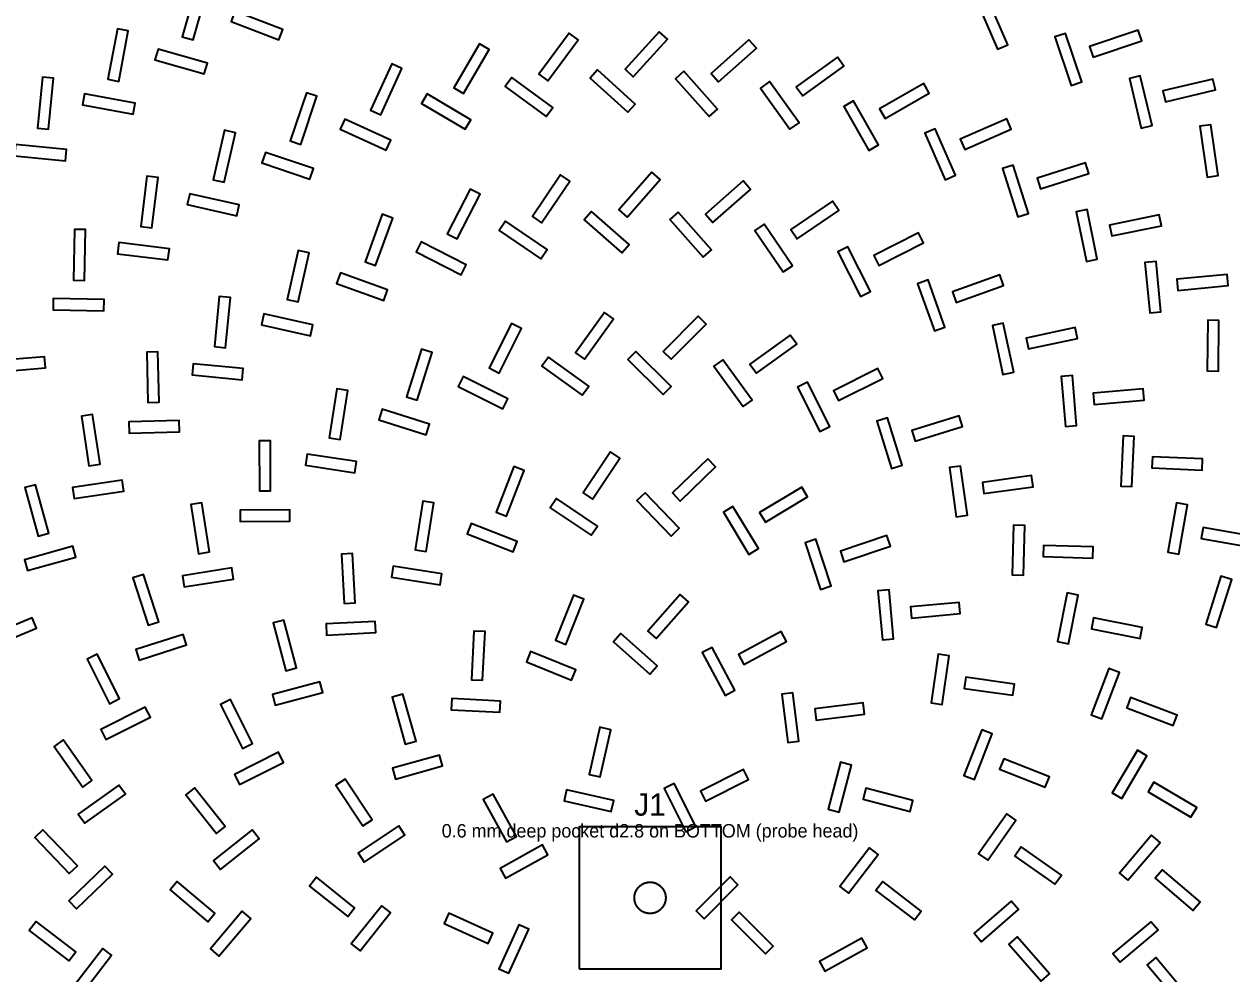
# Model space of a CAD drawing. Header units: millimetres. Extents: x -195 to 195, y -219 to 195.
# Drawn here: x -56 to 52.1, y -6.8 to 78.2 of the extents above; entities that cross this region are included whole.
import ezdxf
from ezdxf.enums import TextEntityAlignment as Align

# ---------------------------------------------------------------- set-up
doc = ezdxf.new("R2010")
doc.units = ezdxf.units.MM
for name, color, linetype in [('ASSY', 4, 'Continuous'), ('BOT_POCKET', 6, 'Continuous'), ('FAB', 8, 'Continuous'), ('TOP_CU', 1, 'Continuous'), ('TOP_SLOT', 3, 'Continuous')]:
    doc.layers.add(name, color=color, linetype=linetype)

msp = doc.modelspace()

# ---------------------------------------------------------------- linework, layer by layer
at = {"layer": 'ASSY'}
msp.add_lwpolyline([(-6.35, -6.35), (6.35, -6.35), (6.35, 6.35), (-6.35, 6.35)], close=True, dxfattribs=at)
at = {"layer": 'BOT_POCKET'}
msp.add_lwpolyline([(1.4, 0), (1.4, -0.01), (1.4, -0.02), (1.4, -0.03), (1.4, -0.03), (1.4, -0.04), (1.4, -0.05), (1.4, -0.06), (1.4, -0.07), (1.4, -0.08), (1.4, -0.09), (1.4, -0.09), (1.4, -0.1), (1.4, -0.11), (1.39, -0.12), (1.39, -0.13), (1.39, -0.14), (1.39, -0.15), (1.39, -0.15), (1.39, -0.16), (1.39, -0.17), (1.39, -0.18), (1.39, -0.19), (1.39, -0.2), (1.38, -0.21), (1.38, -0.21), (1.38, -0.22), (1.38, -0.23), (1.38, -0.24), (1.38, -0.25), (1.38, -0.26), (1.37, -0.26), (1.37, -0.27), (1.37, -0.28), (1.37, -0.29), (1.37, -0.3), (1.37, -0.31), (1.36, -0.32), (1.36, -0.32), (1.36, -0.33), (1.36, -0.34), (1.36, -0.35), (1.35, -0.36), (1.35, -0.37), (1.35, -0.37), (1.35, -0.38), (1.34, -0.39), (1.34, -0.4), (1.34, -0.41), (1.34, -0.41), (1.33, -0.42), (1.33, -0.43), (1.33, -0.44), (1.33, -0.45), (1.32, -0.46), (1.32, -0.46), (1.32, -0.47), (1.32, -0.48), (1.31, -0.49), (1.31, -0.5), (1.31, -0.5), (1.3, -0.51), (1.3, -0.52), (1.3, -0.53), (1.29, -0.54), (1.29, -0.54), (1.29, -0.55), (1.28, -0.56), (1.28, -0.57), (1.28, -0.58), (1.27, -0.58), (1.27, -0.59), (1.27, -0.6), (1.26, -0.61), (1.26, -0.61), (1.25, -0.62), (1.25, -0.63), (1.25, -0.64), (1.24, -0.64), (1.24, -0.65), (1.23, -0.66), (1.23, -0.67), (1.23, -0.68), (1.22, -0.68), (1.22, -0.69), (1.21, -0.7), (1.21, -0.7), (1.21, -0.71), (1.2, -0.72), (1.2, -0.73), (1.19, -0.73), (1.19, -0.74), (1.18, -0.75), (1.18, -0.76), (1.17, -0.76), (1.17, -0.77), (1.16, -0.78), (1.16, -0.78), (1.15, -0.79), (1.15, -0.8), (1.14, -0.81), (1.14, -0.81), (1.13, -0.82), (1.13, -0.83), (1.12, -0.83), (1.12, -0.84), (1.11, -0.85), (1.11, -0.85), (1.1, -0.86), (1.1, -0.87), (1.09, -0.87), (1.09, -0.88), (1.08, -0.89), (1.08, -0.89), (1.07, -0.9), (1.07, -0.91), (1.06, -0.91), (1.05, -0.92), (1.05, -0.93), (1.04, -0.93), (1.04, -0.94), (1.03, -0.95), (1.03, -0.95), (1.02, -0.96), (1.01, -0.97), (1.01, -0.97), (1, -0.98), (1, -0.98), (0.99, -0.99), (0.98, -1), (0.98, -1), (0.97, -1.01), (0.97, -1.01), (0.96, -1.02), (0.95, -1.03), (0.95, -1.03), (0.94, -1.04), (0.93, -1.04), (0.93, -1.05), (0.92, -1.05), (0.91, -1.06), (0.91, -1.07), (0.9, -1.07), (0.89, -1.08), (0.89, -1.08), (0.88, -1.09), (0.87, -1.09), (0.87, -1.1), (0.86, -1.1), (0.85, -1.11), (0.85, -1.11), (0.84, -1.12), (0.83, -1.12), (0.83, -1.13), (0.82, -1.13), (0.81, -1.14), (0.81, -1.14), (0.8, -1.15), (0.79, -1.15), (0.78, -1.16), (0.78, -1.16), (0.77, -1.17), (0.76, -1.17), (0.76, -1.18), (0.75, -1.18), (0.74, -1.19), (0.73, -1.19), (0.73, -1.2), (0.72, -1.2), (0.71, -1.21), (0.7, -1.21), (0.7, -1.21), (0.69, -1.22), (0.68, -1.22), (0.68, -1.23), (0.67, -1.23), (0.66, -1.23), (0.65, -1.24), (0.64, -1.24), (0.64, -1.25), (0.63, -1.25), (0.62, -1.25), (0.61, -1.26), (0.61, -1.26), (0.6, -1.27), (0.59, -1.27), (0.58, -1.27), (0.58, -1.28), (0.57, -1.28), (0.56, -1.28), (0.55, -1.29), (0.54, -1.29), (0.54, -1.29), (0.53, -1.3), (0.52, -1.3), (0.51, -1.3), (0.5, -1.31), (0.5, -1.31), (0.49, -1.31), (0.48, -1.32), (0.47, -1.32), (0.46, -1.32), (0.46, -1.32), (0.45, -1.33), (0.44, -1.33), (0.43, -1.33), (0.42, -1.33), (0.41, -1.34), (0.41, -1.34), (0.4, -1.34), (0.39, -1.34), (0.38, -1.35), (0.37, -1.35), (0.37, -1.35), (0.36, -1.35), (0.35, -1.36), (0.34, -1.36), (0.33, -1.36), (0.32, -1.36), (0.32, -1.36), (0.31, -1.37), (0.3, -1.37), (0.29, -1.37), (0.28, -1.37), (0.27, -1.37), (0.26, -1.37), (0.26, -1.38), (0.25, -1.38), (0.24, -1.38), (0.23, -1.38), (0.22, -1.38), (0.21, -1.38), (0.21, -1.38), (0.2, -1.39), (0.19, -1.39), (0.18, -1.39), (0.17, -1.39), (0.16, -1.39), (0.15, -1.39), (0.15, -1.39), (0.14, -1.39), (0.13, -1.39), (0.12, -1.39), (0.11, -1.4), (0.1, -1.4), (0.09, -1.4), (0.09, -1.4), (0.08, -1.4), (0.07, -1.4), (0.06, -1.4), (0.05, -1.4), (0.04, -1.4), (0.03, -1.4), (0.03, -1.4), (0.02, -1.4), (0.01, -1.4), (0, -1.4), (-0.01, -1.4), (-0.02, -1.4), (-0.03, -1.4), (-0.03, -1.4), (-0.04, -1.4), (-0.05, -1.4), (-0.06, -1.4), (-0.07, -1.4), (-0.08, -1.4), (-0.09, -1.4), (-0.09, -1.4), (-0.1, -1.4), (-0.11, -1.4), (-0.12, -1.39), (-0.13, -1.39), (-0.14, -1.39), (-0.15, -1.39), (-0.15, -1.39), (-0.16, -1.39), (-0.17, -1.39), (-0.18, -1.39), (-0.19, -1.39), (-0.2, -1.39), (-0.21, -1.38), (-0.21, -1.38), (-0.22, -1.38), (-0.23, -1.38), (-0.24, -1.38), (-0.25, -1.38), (-0.26, -1.38), (-0.26, -1.37), (-0.27, -1.37), (-0.28, -1.37), (-0.29, -1.37), (-0.3, -1.37), (-0.31, -1.37), (-0.32, -1.36), (-0.32, -1.36), (-0.33, -1.36), (-0.34, -1.36), (-0.35, -1.36), (-0.36, -1.35), (-0.37, -1.35), (-0.37, -1.35), (-0.38, -1.35), (-0.39, -1.34), (-0.4, -1.34), (-0.41, -1.34), (-0.41, -1.34), (-0.42, -1.33), (-0.43, -1.33), (-0.44, -1.33), (-0.45, -1.33), (-0.46, -1.32), (-0.46, -1.32), (-0.47, -1.32), (-0.48, -1.32), (-0.49, -1.31), (-0.5, -1.31), (-0.5, -1.31), (-0.51, -1.3), (-0.52, -1.3), (-0.53, -1.3), (-0.54, -1.29), (-0.54, -1.29), (-0.55, -1.29), (-0.56, -1.28), (-0.57, -1.28), (-0.58, -1.28), (-0.58, -1.27), (-0.59, -1.27), (-0.6, -1.27), (-0.61, -1.26), (-0.61, -1.26), (-0.62, -1.25), (-0.63, -1.25), (-0.64, -1.25), (-0.64, -1.24), (-0.65, -1.24), (-0.66, -1.23), (-0.67, -1.23), (-0.68, -1.23), (-0.68, -1.22), (-0.69, -1.22), (-0.7, -1.21), (-0.7, -1.21), (-0.71, -1.21), (-0.72, -1.2), (-0.73, -1.2), (-0.73, -1.19), (-0.74, -1.19), (-0.75, -1.18), (-0.76, -1.18), (-0.76, -1.17), (-0.77, -1.17), (-0.78, -1.16), (-0.78, -1.16), (-0.79, -1.15), (-0.8, -1.15), (-0.81, -1.14), (-0.81, -1.14), (-0.82, -1.13), (-0.83, -1.13), (-0.83, -1.12), (-0.84, -1.12), (-0.85, -1.11), (-0.85, -1.11), (-0.86, -1.1), (-0.87, -1.1), (-0.87, -1.09), (-0.88, -1.09), (-0.89, -1.08), (-0.89, -1.08), (-0.9, -1.07), (-0.91, -1.07), (-0.91, -1.06), (-0.92, -1.05), (-0.93, -1.05), (-0.93, -1.04), (-0.94, -1.04), (-0.95, -1.03), (-0.95, -1.03), (-0.96, -1.02), (-0.97, -1.01), (-0.97, -1.01), (-0.98, -1), (-0.98, -1), (-0.99, -0.99), (-1, -0.98), (-1, -0.98), (-1.01, -0.97), (-1.01, -0.97), (-1.02, -0.96), (-1.03, -0.95), (-1.03, -0.95), (-1.04, -0.94), (-1.04, -0.93), (-1.05, -0.93), (-1.05, -0.92), (-1.06, -0.91), (-1.07, -0.91), (-1.07, -0.9), (-1.08, -0.89), (-1.08, -0.89), (-1.09, -0.88), (-1.09, -0.87), (-1.1, -0.87), (-1.1, -0.86), (-1.11, -0.85), (-1.11, -0.85), (-1.12, -0.84), (-1.12, -0.83), (-1.13, -0.83), (-1.13, -0.82), (-1.14, -0.81), (-1.14, -0.81), (-1.15, -0.8), (-1.15, -0.79), (-1.16, -0.78), (-1.16, -0.78), (-1.17, -0.77), (-1.17, -0.76), (-1.18, -0.76), (-1.18, -0.75), (-1.19, -0.74), (-1.19, -0.73), (-1.2, -0.73), (-1.2, -0.72), (-1.21, -0.71), (-1.21, -0.7), (-1.21, -0.7), (-1.22, -0.69), (-1.22, -0.68), (-1.23, -0.68), (-1.23, -0.67), (-1.23, -0.66), (-1.24, -0.65), (-1.24, -0.64), (-1.25, -0.64), (-1.25, -0.63), (-1.25, -0.62), (-1.26, -0.61), (-1.26, -0.61), (-1.27, -0.6), (-1.27, -0.59), (-1.27, -0.58), (-1.28, -0.58), (-1.28, -0.57), (-1.28, -0.56), (-1.29, -0.55), (-1.29, -0.54), (-1.29, -0.54), (-1.3, -0.53), (-1.3, -0.52), (-1.3, -0.51), (-1.31, -0.5), (-1.31, -0.5), (-1.31, -0.49), (-1.32, -0.48), (-1.32, -0.47), (-1.32, -0.46), (-1.32, -0.46), (-1.33, -0.45), (-1.33, -0.44), (-1.33, -0.43), (-1.33, -0.42), (-1.34, -0.41), (-1.34, -0.41), (-1.34, -0.4), (-1.34, -0.39), (-1.35, -0.38), (-1.35, -0.37), (-1.35, -0.37), (-1.35, -0.36), (-1.36, -0.35), (-1.36, -0.34), (-1.36, -0.33), (-1.36, -0.32), (-1.36, -0.32), (-1.37, -0.31), (-1.37, -0.3), (-1.37, -0.29), (-1.37, -0.28), (-1.37, -0.27), (-1.37, -0.26), (-1.38, -0.26), (-1.38, -0.25), (-1.38, -0.24), (-1.38, -0.23), (-1.38, -0.22), (-1.38, -0.21), (-1.38, -0.21), (-1.39, -0.2), (-1.39, -0.19), (-1.39, -0.18), (-1.39, -0.17), (-1.39, -0.16), (-1.39, -0.15), (-1.39, -0.15), (-1.39, -0.14), (-1.39, -0.13), (-1.39, -0.12), (-1.4, -0.11), (-1.4, -0.1), (-1.4, -0.09), (-1.4, -0.09), (-1.4, -0.08), (-1.4, -0.07), (-1.4, -0.06), (-1.4, -0.05), (-1.4, -0.04), (-1.4, -0.03), (-1.4, -0.03), (-1.4, -0.02), (-1.4, -0.01), (-1.4, 0), (-1.4, 0.01), (-1.4, 0.02), (-1.4, 0.03), (-1.4, 0.03), (-1.4, 0.04), (-1.4, 0.05), (-1.4, 0.06), (-1.4, 0.07), (-1.4, 0.08), (-1.4, 0.09), (-1.4, 0.09), (-1.4, 0.1), (-1.4, 0.11), (-1.39, 0.12), (-1.39, 0.13), (-1.39, 0.14), (-1.39, 0.15), (-1.39, 0.15), (-1.39, 0.16), (-1.39, 0.17), (-1.39, 0.18), (-1.39, 0.19), (-1.39, 0.2), (-1.38, 0.21), (-1.38, 0.21), (-1.38, 0.22), (-1.38, 0.23), (-1.38, 0.24), (-1.38, 0.25), (-1.38, 0.26), (-1.37, 0.26), (-1.37, 0.27), (-1.37, 0.28), (-1.37, 0.29), (-1.37, 0.3), (-1.37, 0.31), (-1.36, 0.32), (-1.36, 0.32), (-1.36, 0.33), (-1.36, 0.34), (-1.36, 0.35), (-1.35, 0.36), (-1.35, 0.37), (-1.35, 0.37), (-1.35, 0.38), (-1.34, 0.39), (-1.34, 0.4), (-1.34, 0.41), (-1.34, 0.41), (-1.33, 0.42), (-1.33, 0.43), (-1.33, 0.44), (-1.33, 0.45), (-1.32, 0.46), (-1.32, 0.46), (-1.32, 0.47), (-1.32, 0.48), (-1.31, 0.49), (-1.31, 0.5), (-1.31, 0.5), (-1.3, 0.51), (-1.3, 0.52), (-1.3, 0.53), (-1.29, 0.54), (-1.29, 0.54), (-1.29, 0.55), (-1.28, 0.56), (-1.28, 0.57), (-1.28, 0.58), (-1.27, 0.58), (-1.27, 0.59), (-1.27, 0.6), (-1.26, 0.61), (-1.26, 0.61), (-1.25, 0.62), (-1.25, 0.63), (-1.25, 0.64), (-1.24, 0.64), (-1.24, 0.65), (-1.23, 0.66), (-1.23, 0.67), (-1.23, 0.68), (-1.22, 0.68), (-1.22, 0.69), (-1.21, 0.7), (-1.21, 0.7), (-1.21, 0.71), (-1.2, 0.72), (-1.2, 0.73), (-1.19, 0.73), (-1.19, 0.74), (-1.18, 0.75), (-1.18, 0.76), (-1.17, 0.76), (-1.17, 0.77), (-1.16, 0.78), (-1.16, 0.78), (-1.15, 0.79), (-1.15, 0.8), (-1.14, 0.81), (-1.14, 0.81), (-1.13, 0.82), (-1.13, 0.83), (-1.12, 0.83), (-1.12, 0.84), (-1.11, 0.85), (-1.11, 0.85), (-1.1, 0.86), (-1.1, 0.87), (-1.09, 0.87), (-1.09, 0.88), (-1.08, 0.89), (-1.08, 0.89), (-1.07, 0.9), (-1.07, 0.91), (-1.06, 0.91), (-1.05, 0.92), (-1.05, 0.93), (-1.04, 0.93), (-1.04, 0.94), (-1.03, 0.95), (-1.03, 0.95), (-1.02, 0.96), (-1.01, 0.97), (-1.01, 0.97), (-1, 0.98), (-1, 0.98), (-0.99, 0.99), (-0.98, 1), (-0.98, 1), (-0.97, 1.01), (-0.97, 1.01), (-0.96, 1.02), (-0.95, 1.03), (-0.95, 1.03), (-0.94, 1.04), (-0.93, 1.04), (-0.93, 1.05), (-0.92, 1.05), (-0.91, 1.06), (-0.91, 1.07), (-0.9, 1.07), (-0.89, 1.08), (-0.89, 1.08), (-0.88, 1.09), (-0.87, 1.09), (-0.87, 1.1), (-0.86, 1.1), (-0.85, 1.11), (-0.85, 1.11), (-0.84, 1.12), (-0.83, 1.12), (-0.83, 1.13), (-0.82, 1.13), (-0.81, 1.14), (-0.81, 1.14), (-0.8, 1.15), (-0.79, 1.15), (-0.78, 1.16), (-0.78, 1.16), (-0.77, 1.17), (-0.76, 1.17), (-0.76, 1.18), (-0.75, 1.18), (-0.74, 1.19), (-0.73, 1.19), (-0.73, 1.2), (-0.72, 1.2), (-0.71, 1.21), (-0.7, 1.21), (-0.7, 1.21), (-0.69, 1.22), (-0.68, 1.22), (-0.68, 1.23), (-0.67, 1.23), (-0.66, 1.23), (-0.65, 1.24), (-0.64, 1.24), (-0.64, 1.25), (-0.63, 1.25), (-0.62, 1.25), (-0.61, 1.26), (-0.61, 1.26), (-0.6, 1.27), (-0.59, 1.27), (-0.58, 1.27), (-0.58, 1.28), (-0.57, 1.28), (-0.56, 1.28), (-0.55, 1.29), (-0.54, 1.29), (-0.54, 1.29), (-0.53, 1.3), (-0.52, 1.3), (-0.51, 1.3), (-0.5, 1.31), (-0.5, 1.31), (-0.49, 1.31), (-0.48, 1.32), (-0.47, 1.32), (-0.46, 1.32), (-0.46, 1.32), (-0.45, 1.33), (-0.44, 1.33), (-0.43, 1.33), (-0.42, 1.33), (-0.41, 1.34), (-0.41, 1.34), (-0.4, 1.34), (-0.39, 1.34), (-0.38, 1.35), (-0.37, 1.35), (-0.37, 1.35), (-0.36, 1.35), (-0.35, 1.36), (-0.34, 1.36), (-0.33, 1.36), (-0.32, 1.36), (-0.32, 1.36), (-0.31, 1.37), (-0.3, 1.37), (-0.29, 1.37), (-0.28, 1.37), (-0.27, 1.37), (-0.26, 1.37), (-0.26, 1.38), (-0.25, 1.38), (-0.24, 1.38), (-0.23, 1.38), (-0.22, 1.38), (-0.21, 1.38), (-0.21, 1.38), (-0.2, 1.39), (-0.19, 1.39), (-0.18, 1.39), (-0.17, 1.39), (-0.16, 1.39), (-0.15, 1.39), (-0.15, 1.39), (-0.14, 1.39), (-0.13, 1.39), (-0.12, 1.39), (-0.11, 1.4), (-0.1, 1.4), (-0.09, 1.4), (-0.09, 1.4), (-0.08, 1.4), (-0.07, 1.4), (-0.06, 1.4), (-0.05, 1.4), (-0.04, 1.4), (-0.03, 1.4), (-0.03, 1.4), (-0.02, 1.4), (-0.01, 1.4), (0, 1.4), (0.01, 1.4), (0.02, 1.4), (0.03, 1.4), (0.03, 1.4), (0.04, 1.4), (0.05, 1.4), (0.06, 1.4), (0.07, 1.4), (0.08, 1.4), (0.09, 1.4), (0.09, 1.4), (0.1, 1.4), (0.11, 1.4), (0.12, 1.39), (0.13, 1.39), (0.14, 1.39), (0.15, 1.39), (0.15, 1.39), (0.16, 1.39), (0.17, 1.39), (0.18, 1.39), (0.19, 1.39), (0.2, 1.39), (0.21, 1.38), (0.21, 1.38), (0.22, 1.38), (0.23, 1.38), (0.24, 1.38), (0.25, 1.38), (0.26, 1.38), (0.26, 1.37), (0.27, 1.37), (0.28, 1.37), (0.29, 1.37), (0.3, 1.37), (0.31, 1.37), (0.32, 1.36), (0.32, 1.36), (0.33, 1.36), (0.34, 1.36), (0.35, 1.36), (0.36, 1.35), (0.37, 1.35), (0.37, 1.35), (0.38, 1.35), (0.39, 1.34), (0.4, 1.34), (0.41, 1.34), (0.41, 1.34), (0.42, 1.33), (0.43, 1.33), (0.44, 1.33), (0.45, 1.33), (0.46, 1.32), (0.46, 1.32), (0.47, 1.32), (0.48, 1.32), (0.49, 1.31), (0.5, 1.31), (0.5, 1.31), (0.51, 1.3), (0.52, 1.3), (0.53, 1.3), (0.54, 1.29), (0.54, 1.29), (0.55, 1.29), (0.56, 1.28), (0.57, 1.28), (0.58, 1.28), (0.58, 1.27), (0.59, 1.27), (0.6, 1.27), (0.61, 1.26), (0.61, 1.26), (0.62, 1.25), (0.63, 1.25), (0.64, 1.25), (0.64, 1.24), (0.65, 1.24), (0.66, 1.23), (0.67, 1.23), (0.68, 1.23), (0.68, 1.22), (0.69, 1.22), (0.7, 1.21), (0.7, 1.21), (0.71, 1.21), (0.72, 1.2), (0.73, 1.2), (0.73, 1.19), (0.74, 1.19), (0.75, 1.18), (0.76, 1.18), (0.76, 1.17), (0.77, 1.17), (0.78, 1.16), (0.78, 1.16), (0.79, 1.15), (0.8, 1.15), (0.81, 1.14), (0.81, 1.14), (0.82, 1.13), (0.83, 1.13), (0.83, 1.12), (0.84, 1.12), (0.85, 1.11), (0.85, 1.11), (0.86, 1.1), (0.87, 1.1), (0.87, 1.09), (0.88, 1.09), (0.89, 1.08), (0.89, 1.08), (0.9, 1.07), (0.91, 1.07), (0.91, 1.06), (0.92, 1.05), (0.93, 1.05), (0.93, 1.04), (0.94, 1.04), (0.95, 1.03), (0.95, 1.03), (0.96, 1.02), (0.97, 1.01), (0.97, 1.01), (0.98, 1), (0.98, 1), (0.99, 0.99), (1, 0.98), (1, 0.98), (1.01, 0.97), (1.01, 0.97), (1.02, 0.96), (1.03, 0.95), (1.03, 0.95), (1.04, 0.94), (1.04, 0.93), (1.05, 0.93), (1.05, 0.92), (1.06, 0.91), (1.07, 0.91), (1.07, 0.9), (1.08, 0.89), (1.08, 0.89), (1.09, 0.88), (1.09, 0.87), (1.1, 0.87), (1.1, 0.86), (1.11, 0.85), (1.11, 0.85), (1.12, 0.84), (1.12, 0.83), (1.13, 0.83), (1.13, 0.82), (1.14, 0.81), (1.14, 0.81), (1.15, 0.8), (1.15, 0.79), (1.16, 0.78), (1.16, 0.78), (1.17, 0.77), (1.17, 0.76), (1.18, 0.76), (1.18, 0.75), (1.19, 0.74), (1.19, 0.73), (1.2, 0.73), (1.2, 0.72), (1.21, 0.71), (1.21, 0.7), (1.21, 0.7), (1.22, 0.69), (1.22, 0.68), (1.23, 0.68), (1.23, 0.67), (1.23, 0.66), (1.24, 0.65), (1.24, 0.64), (1.25, 0.64), (1.25, 0.63), (1.25, 0.62), (1.26, 0.61), (1.26, 0.61), (1.27, 0.6), (1.27, 0.59), (1.27, 0.58), (1.28, 0.58), (1.28, 0.57), (1.28, 0.56), (1.29, 0.55), (1.29, 0.54), (1.29, 0.54), (1.3, 0.53), (1.3, 0.52), (1.3, 0.51), (1.31, 0.5), (1.31, 0.5), (1.31, 0.49), (1.32, 0.48), (1.32, 0.47), (1.32, 0.46), (1.32, 0.46), (1.33, 0.45), (1.33, 0.44), (1.33, 0.43), (1.33, 0.42), (1.34, 0.41), (1.34, 0.41), (1.34, 0.4), (1.34, 0.39), (1.35, 0.38), (1.35, 0.37), (1.35, 0.37), (1.35, 0.36), (1.36, 0.35), (1.36, 0.34), (1.36, 0.33), (1.36, 0.32), (1.36, 0.32), (1.37, 0.31), (1.37, 0.3), (1.37, 0.29), (1.37, 0.28), (1.37, 0.27), (1.37, 0.26), (1.38, 0.26), (1.38, 0.25), (1.38, 0.24), (1.38, 0.23), (1.38, 0.22), (1.38, 0.21), (1.38, 0.21), (1.39, 0.2), (1.39, 0.19), (1.39, 0.18), (1.39, 0.17), (1.39, 0.16), (1.39, 0.15), (1.39, 0.15), (1.39, 0.14), (1.39, 0.13), (1.39, 0.12), (1.4, 0.11), (1.4, 0.1), (1.4, 0.09), (1.4, 0.09), (1.4, 0.08), (1.4, 0.07), (1.4, 0.06), (1.4, 0.05), (1.4, 0.04), (1.4, 0.03), (1.4, 0.03), (1.4, 0.02), (1.4, 0.01)], close=True, dxfattribs=at)
at = {"layer": 'TOP_CU'}
for points in [[(-41.85, 77.03), (-40.88, 76.76), (-39.64, 81.18), (-40.6, 81.45)], [(31.1, 75.91), (32.02, 76.31), (30.18, 80.51), (29.27, 80.11)], [(-33.2, 76.76), (-32.85, 77.69), (-37.14, 79.32), (-37.49, 78.39)], [(-48.51, 73.23), (-47.53, 73.04), (-46.68, 77.55), (-47.66, 77.74)], [(-9.94, 73.69), (-9.14, 73.1), (-6.44, 76.75), (-7.25, 77.35)], [(-2.24, 74.12), (-1.5, 73.44), (1.56, 76.8), (0.82, 77.47)], [(5.46, 73.74), (6.13, 72.99), (9.52, 76.01), (8.85, 76.76)], [(37.68, 72.67), (38.63, 72.99), (37.18, 77.33), (36.23, 77.02)], [(39.32, 76.16), (39.64, 75.21), (43.99, 76.67), (43.67, 77.61)], [(-39.88, 73.71), (-39.61, 74.68), (-44.02, 75.92), (-44.3, 74.96)], [(-17.56, 72.47), (-16.69, 71.96), (-14.39, 75.88), (-15.25, 76.39)], [(-25, 70.47), (-24.09, 70.05), (-22.2, 74.19), (-23.11, 74.6)], [(13.08, 72.56), (13.67, 71.75), (17.35, 74.4), (16.77, 75.21)], [(-2, 70.27), (-1.33, 71.01), (-4.69, 74.06), (-5.36, 73.33)], [(6.05, 70.55), (3.03, 73.94), (2.28, 73.28), (5.3, 69.89)], [(43.94, 68.85), (44.92, 69.08), (43.86, 73.54), (42.89, 73.31)], [(-54.82, 68.85), (-53.83, 68.76), (-53.37, 73.33), (-54.36, 73.42)], [(-9.3, 69.89), (-8.71, 70.69), (-12.37, 73.39), (-12.96, 72.58)], [(12.52, 68.75), (13.33, 69.33), (10.68, 73.02), (9.87, 72.43)], [(20.54, 70.59), (21.04, 69.73), (24.98, 71.98), (24.49, 72.84)], [(45.89, 72.18), (46.12, 71.21), (50.58, 72.27), (50.35, 73.24)], [(-46.26, 70.09), (-46.07, 71.08), (-50.59, 71.93), (-50.77, 70.95)], [(-32.2, 67.71), (-31.25, 67.39), (-29.8, 71.7), (-30.75, 72.02)], [(-16.53, 68.75), (-16.02, 69.61), (-19.94, 71.92), (-20.44, 71.05)], [(19.58, 66.86), (20.45, 67.35), (18.2, 71.3), (17.33, 70.8)], [(-23.6, 66.88), (-23.18, 67.79), (-27.31, 69.67), (-27.73, 68.76)], [(28.16, 66.94), (32.31, 68.76), (31.91, 69.68), (27.75, 67.86)], [(49.84, 64.48), (50.83, 64.63), (50.17, 69.16), (49.18, 69.02)], [(-39.08, 64.23), (-38.1, 64.01), (-37.1, 68.44), (-38.07, 68.66)], [(26.41, 64.24), (27.32, 64.64), (25.5, 68.8), (24.58, 68.4)], [(-52.3, 65.93), (-52.2, 66.93), (-56.77, 67.38), (-56.87, 66.39)], [(-30.43, 64.28), (-30.11, 65.23), (-34.42, 66.68), (-34.74, 65.74)], [(-2.79, 61.54), (-2.04, 60.88), (0.92, 64.26), (0.17, 64.92)], [(32.92, 60.92), (33.87, 61.22), (32.5, 65.55), (31.54, 65.25)], [(34.64, 64.37), (34.94, 63.42), (39.27, 64.8), (38.96, 65.75)], [(-45.56, 60.06), (-44.57, 59.94), (-44.02, 64.45), (-45.02, 64.57)], [(-10.53, 60.95), (-9.71, 60.39), (-7.19, 64.12), (-8.01, 64.68)], [(4.96, 61.15), (5.62, 60.4), (8.99, 63.38), (8.33, 64.13)], [(-36.97, 61), (-36.75, 61.98), (-41.18, 62.98), (-41.4, 62.01)], [(-18.14, 59.4), (-17.25, 58.95), (-15.21, 62.96), (-16.1, 63.41)], [(12.6, 59.79), (13.16, 58.96), (16.88, 61.49), (16.32, 62.31)], [(-25.49, 56.91), (-24.55, 56.57), (-23.02, 60.81), (-23.97, 61.15)], [(-9.77, 57.17), (-9.21, 58), (-12.94, 60.52), (-13.5, 59.69)], [(-2.51, 57.7), (-1.86, 58.45), (-5.23, 61.41), (-5.89, 60.66)], [(4.75, 57.3), (5.5, 57.96), (2.52, 61.33), (1.77, 60.67)], [(39.04, 56.93), (40.02, 57.13), (39.11, 61.58), (38.13, 61.38)], [(41.12, 60.18), (41.32, 59.21), (45.76, 60.12), (45.56, 61.1)], [(-51.59, 55.25), (-50.59, 55.23), (-50.5, 59.78), (-51.5, 59.8)], [(11.91, 55.99), (12.74, 56.55), (10.21, 60.27), (9.38, 59.71)], [(20.01, 57.46), (20.46, 56.57), (24.47, 58.6), (24.02, 59.5)], [(-43.13, 57.07), (-43.01, 58.06), (-47.53, 58.61), (-47.65, 57.61)], [(-16.91, 55.74), (-16.46, 56.64), (-20.47, 58.67), (-20.92, 57.78)], [(-32.47, 53.53), (-31.49, 53.31), (-30.51, 57.7), (-31.48, 57.92)], [(18.84, 53.78), (19.73, 54.24), (17.7, 58.24), (16.81, 57.79)], [(45.71, 52.42), (45.27, 56.93), (44.28, 56.84), (44.71, 52.32)], [(-23.81, 53.44), (-23.48, 54.38), (-27.71, 55.9), (-28.05, 54.96)], [(25.44, 50.71), (26.38, 51.05), (24.87, 55.28), (23.93, 54.94)], [(27.06, 54.21), (27.4, 53.27), (31.63, 54.77), (31.3, 55.72)], [(47.12, 55.33), (47.22, 54.34), (51.73, 54.77), (51.64, 55.77)], [(-48.85, 53.52), (-53.39, 53.61), (-53.41, 52.61), (-48.87, 52.52)], [(-38.98, 49.31), (-37.98, 49.21), (-37.55, 53.69), (-38.54, 53.79)], [(-30.38, 50.29), (-30.16, 51.26), (-34.55, 52.25), (-34.77, 51.27)], [(-6.67, 48.76), (-5.86, 48.18), (-3.26, 51.79), (-4.07, 52.37)], [(1.17, 48.88), (1.88, 48.18), (5.02, 51.33), (4.31, 52.03)], [(-13.5, 46.95), (-11.5, 50.93), (-12.39, 51.38), (-14.39, 47.4)], [(31.58, 46.82), (32.56, 47.03), (31.6, 51.42), (30.63, 51.21)], [(33.65, 50.08), (33.86, 49.1), (38.25, 50.05), (38.03, 51.03)], [(49.86, 47.13), (50.86, 47.12), (50.9, 51.66), (49.9, 51.67)], [(8.93, 47.75), (9.52, 46.94), (13.12, 49.54), (12.54, 50.35)], [(-44.92, 44.32), (-43.92, 44.34), (-44.03, 48.84), (-45.03, 48.82)], [(-20.84, 44.53), (-19.49, 48.77), (-20.45, 49.08), (-21.8, 44.83)], [(1.17, 45.03), (1.88, 45.73), (-1.27, 48.88), (-1.98, 48.17)], [(-54.1, 47.42), (-54.19, 48.41), (-58.72, 48.03), (-58.64, 47.04)], [(-36.5, 46.35), (-36.41, 47.34), (-40.89, 47.78), (-40.98, 46.79)], [(-6.06, 44.96), (-5.47, 45.77), (-9.08, 48.37), (-9.67, 47.56)], [(8.32, 43.94), (9.13, 44.53), (6.52, 48.13), (5.71, 47.55)], [(-13.18, 43.74), (-12.73, 44.63), (-16.71, 46.63), (-17.16, 45.74)], [(16.41, 45.37), (16.86, 44.48), (20.84, 46.47), (20.39, 47.36)], [(37.17, 42.17), (38.17, 42.26), (37.79, 46.73), (36.79, 46.65)], [(-28.71, 41.14), (-27.72, 40.99), (-27.05, 45.39), (-28.03, 45.54)], [(15.19, 41.72), (16.08, 42.16), (14.09, 46.14), (13.2, 45.69)], [(39.64, 45.14), (39.73, 44.14), (44.2, 44.52), (44.12, 45.52)], [(-50.2, 38.64), (-49.21, 38.79), (-49.87, 43.24), (-50.86, 43.09)], [(-20.03, 41.41), (-19.72, 42.36), (-23.97, 43.71), (-24.27, 42.76)], [(-42.1, 41.69), (-42.12, 42.69), (-46.62, 42.57), (-46.6, 41.57)], [(21.61, 38.41), (22.56, 38.7), (21.25, 42.95), (20.29, 42.65)], [(23.41, 41.82), (23.71, 40.86), (27.96, 42.18), (27.66, 43.13)], [(42.12, 36.84), (43.12, 36.8), (43.32, 41.28), (42.32, 41.33)], [(-34.95, 36.41), (-33.95, 36.42), (-33.97, 40.87), (-34.97, 40.87)], [(-26.42, 38.03), (-26.27, 39.02), (-30.68, 39.69), (-30.83, 38.7)], [(-5.99, 36.22), (-5.16, 35.67), (-2.71, 39.33), (-3.55, 39.89)], [(2, 36.22), (2.69, 35.5), (5.87, 38.55), (5.18, 39.27)], [(44.95, 39.46), (44.9, 38.46), (49.39, 38.26), (49.43, 39.26)], [(-13.78, 34.49), (-12.85, 34.13), (-11.25, 38.24), (-12.18, 38.6)], [(27.4, 34.09), (28.39, 34.23), (27.79, 38.63), (26.8, 38.5)], [(-54.74, 32.36), (-53.78, 32.62), (-54.98, 36.96), (-55.95, 36.7)], [(-47.08, 36.37), (-47.22, 37.36), (-51.68, 36.7), (-51.53, 35.71)], [(9.8, 34.47), (10.32, 33.61), (14.09, 35.88), (13.57, 36.74)], [(29.74, 37.16), (29.87, 36.17), (34.28, 36.77), (34.14, 37.77)], [(-5.27, 32.43), (-4.71, 33.26), (-8.38, 35.71), (-8.93, 34.88)], [(1.88, 32.37), (2.6, 33.06), (-0.44, 36.24), (-1.17, 35.54)], [(-40.39, 30.78), (-39.41, 30.94), (-40.11, 35.34), (-41.1, 35.18)], [(-32.22, 33.7), (-32.22, 34.7), (-36.68, 34.68), (-36.67, 33.68)], [(-21.02, 31.14), (-20.03, 30.98), (-19.34, 35.34), (-20.32, 35.49)], [(9.7, 31.25), (7.42, 35.02), (6.56, 34.5), (8.84, 30.73)], [(46.33, 30.91), (47.32, 30.74), (48.1, 35.16), (47.11, 35.33)], [(-12.26, 30.95), (-11.9, 31.88), (-16.01, 33.48), (-16.37, 32.55)], [(33.4, 28.86), (33.53, 33.3), (32.53, 33.33), (32.4, 28.89)], [(49.48, 33.14), (49.3, 32.16), (53.72, 31.38), (53.9, 32.36)], [(-51.37, 30.49), (-51.64, 31.45), (-55.98, 30.25), (-55.71, 29.28)], [(15.25, 27.59), (16.2, 27.9), (14.83, 32.08), (13.88, 31.77)], [(17.03, 31.02), (17.34, 30.07), (21.52, 31.45), (21.2, 32.4)], [(35.21, 31.53), (35.18, 30.53), (39.63, 30.4), (39.66, 31.4)], [(-27.38, 26.34), (-26.38, 26.39), (-26.61, 30.8), (-27.61, 30.74)], [(-37.27, 28.52), (-37.43, 29.51), (-41.83, 28.8), (-41.67, 27.82)], [(-18.78, 28), (-18.63, 28.99), (-22.98, 29.68), (-23.14, 28.7)], [(-44.9, 24.38), (-43.95, 24.69), (-45.32, 28.93), (-46.27, 28.62)], [(49.73, 24.49), (50.69, 24.19), (52.04, 28.47), (51.08, 28.77)], [(-8.47, 23.05), (-7.54, 22.67), (-5.92, 26.72), (-6.84, 27.09)], [(-0.19, 23.87), (0.56, 23.2), (3.45, 26.47), (2.7, 27.13)], [(20.79, 23.09), (21.79, 23.18), (21.39, 27.56), (20.39, 27.47)], [(36.47, 22.92), (37.45, 22.73), (38.32, 27.09), (37.33, 27.28)], [(23.29, 26.03), (23.38, 25.03), (27.76, 25.43), (27.67, 26.43)], [(-54.91, 24.12), (-55.29, 25.05), (-59.46, 23.33), (-59.07, 22.4)], [(39.68, 25.06), (39.49, 24.08), (43.84, 23.21), (44.04, 24.19)], [(-32.59, 20.32), (-31.63, 20.58), (-32.76, 24.84), (-33.73, 24.59)], [(-24.54, 23.74), (-24.59, 24.73), (-28.99, 24.5), (-28.94, 23.51)], [(-15.97, 19.51), (-14.98, 19.46), (-14.76, 23.82), (-15.76, 23.87)], [(7.9, 21.77), (8.38, 20.89), (12.22, 22.94), (11.74, 23.82)], [(-41.77, 23.57), (-46.02, 22.21), (-45.71, 21.26), (-41.47, 22.62)], [(-0.02, 20.01), (0.64, 20.76), (-2.62, 23.65), (-3.28, 22.9)], [(-48.37, 17.37), (-47.48, 17.82), (-49.48, 21.8), (-50.37, 21.35)], [(-7.02, 19.47), (-6.64, 20.4), (-10.69, 22.03), (-11.06, 21.1)], [(6.72, 18.1), (7.6, 18.57), (5.55, 22.41), (4.66, 21.94)], [(25.15, 17.44), (26.14, 17.3), (26.76, 21.66), (25.77, 21.8)], [(28.26, 19.73), (28.12, 18.74), (32.47, 18.13), (32.61, 19.12)], [(39.48, 16.36), (40.42, 16.01), (42, 20.16), (41.06, 20.52)], [(-29.27, 18.36), (-29.53, 19.33), (-33.79, 18.19), (-33.54, 17.23)], [(-36.45, 13.36), (-35.56, 13.81), (-37.54, 17.75), (-38.43, 17.31)], [(-21.91, 13.75), (-20.94, 14.02), (-22.12, 18.22), (-23.08, 17.95)], [(-13.43, 16.61), (-13.38, 17.61), (-17.74, 17.82), (-17.79, 16.83)], [(12.32, 13.9), (13.31, 14.02), (12.77, 18.34), (11.78, 18.22)], [(14.74, 16.9), (14.87, 15.9), (19.18, 16.44), (19.06, 17.44)], [(43, 17.93), (42.65, 17), (46.8, 15.42), (47.16, 16.35)], [(-44.71, 16.15), (-45.16, 17.05), (-49.15, 15.05), (-48.7, 14.16)], [(-4.47, 10.83), (-3.51, 15.04), (-4.48, 15.26), (-5.44, 11.05)], [(-50.74, 9.91), (-49.93, 10.49), (-52.5, 14.13), (-53.32, 13.55)], [(28.09, 10.94), (29.02, 10.58), (30.62, 14.67), (29.69, 15.03)], [(-33.25, 13.02), (-37.19, 11.03), (-36.74, 10.14), (-32.8, 12.12)], [(41.35, 9.4), (42.21, 8.89), (44.46, 12.71), (43.6, 13.22)], [(-18.57, 11.81), (-18.84, 12.77), (-23.05, 11.59), (-22.78, 10.63)], [(15.94, 7.93), (16.91, 7.67), (18.02, 11.88), (17.05, 12.14)], [(31.64, 12.44), (31.27, 11.51), (35.36, 9.91), (35.73, 10.84)], [(4.51, 9.55), (4.96, 8.66), (8.82, 10.59), (8.37, 11.48)], [(-46.94, 9.27), (-47.52, 10.08), (-51.16, 7.5), (-50.58, 6.69)], [(-38.8, 5.77), (-38.02, 6.39), (-40.76, 9.85), (-41.54, 9.23)], [(-25.7, 6.43), (-24.87, 6.99), (-27.29, 10.62), (-28.12, 10.07)], [(3.2, 5.92), (4.09, 6.37), (2.16, 10.22), (1.27, 9.77)], [(19.31, 9.81), (19.06, 8.84), (23.27, 7.73), (23.52, 8.7)], [(45.08, 10.35), (44.58, 9.49), (48.4, 7.23), (48.91, 8.09)], [(-12.83, 5.01), (-11.95, 5.49), (-14.05, 9.27), (-14.92, 8.79)], [(-3.47, 7.73), (-3.25, 8.71), (-7.46, 9.67), (-7.68, 8.69)], [(29.4, 3.94), (30.22, 3.36), (32.74, 6.96), (31.93, 7.53)], [(-51.96, 2.19), (-51.24, 2.88), (-54.33, 6.09), (-55.05, 5.4)], [(-34.98, 5.29), (-35.6, 6.08), (-39.06, 3.34), (-38.44, 2.55)], [(-21.93, 5.61), (-22.48, 6.44), (-26.12, 4.02), (-25.57, 3.19)], [(42, 2.21), (42.76, 1.57), (45.63, 4.95), (44.87, 5.6)], [(-9.15, 3.85), (-9.63, 4.73), (-13.41, 2.64), (-12.93, 1.76)], [(16.98, 1.03), (17.77, 0.42), (20.42, 3.87), (19.63, 4.48)], [(33.21, 4.56), (32.64, 3.74), (36.23, 1.22), (36.81, 2.04)], [(-48.1, 2.12), (-48.79, 2.84), (-52.01, -0.26), (-51.31, -0.98)], [(45.85, 2.52), (45.2, 1.75), (48.58, -1.12), (49.23, -0.36)], [(-39.57, -2.14), (-38.93, -1.38), (-42.31, 1.47), (-42.95, 0.71)], [(-27.05, -1.68), (-26.43, -0.9), (-29.83, 1.84), (-30.46, 1.06)], [(4.13, -1.17), (4.83, -1.87), (7.87, 1.17), (7.17, 1.87)], [(20.82, 1.46), (20.21, 0.67), (23.65, -1.98), (24.26, -1.19)], [(-23.21, -1.32), (-23.99, -0.7), (-26.73, -4.1), (-25.95, -4.73)], [(29.01, -3.17), (29.67, -3.93), (32.98, -1.04), (32.32, -0.29)], [(-52, -5.63), (-51.39, -4.84), (-54.93, -2.12), (-55.54, -2.92)], [(-35.73, -1.84), (-36.49, -1.19), (-39.34, -4.57), (-38.57, -5.22)], [(-14.48, -4.08), (-14.07, -3.17), (-18.01, -1.38), (-18.42, -2.29)], [(7.98, -1.28), (7.28, -1.98), (10.32, -5.02), (11.02, -4.32)], [(41.42, -4.97), (42.06, -5.74), (45.46, -2.9), (44.82, -2.13)], [(-10.84, -2.81), (-11.75, -2.4), (-13.54, -6.34), (-12.63, -6.75)], [(15.63, -6.56), (19.44, -4.48), (18.96, -3.6), (15.15, -5.68)], [(32.85, -3.48), (32.1, -4.14), (34.99, -7.45), (35.74, -6.79)], [(-48.18, -5.12), (-48.97, -4.52), (-51.68, -8.06), (-50.89, -8.66)], [(45.26, -5.34), (44.49, -5.98), (47.33, -9.38), (48.1, -8.74)]]:
    msp.add_lwpolyline(points, close=True, dxfattribs=at)
at = {"layer": 'TOP_SLOT'}
for points in [[(-39.64, 81.18), (-40.6, 81.45), (-41.85, 77.03), (-40.88, 76.76)], [(30.18, 80.51), (29.27, 80.11), (31.1, 75.91), (32.02, 76.31)], [(-37.14, 79.32), (-37.49, 78.39), (-33.2, 76.76), (-32.85, 77.69)], [(-46.68, 77.55), (-47.66, 77.74), (-48.51, 73.23), (-47.53, 73.04)], [(-6.44, 76.75), (-7.25, 77.35), (-9.94, 73.69), (-9.14, 73.1)], [(1.56, 76.8), (0.82, 77.47), (-2.24, 74.12), (-1.5, 73.44)], [(9.52, 76.01), (8.85, 76.76), (5.46, 73.74), (6.13, 72.99)], [(37.18, 77.33), (36.23, 77.02), (37.68, 72.67), (38.63, 72.99)], [(43.99, 76.67), (43.67, 77.61), (39.32, 76.16), (39.64, 75.21)], [(-44.02, 75.92), (-44.3, 74.96), (-39.88, 73.71), (-39.61, 74.68)], [(-14.39, 75.88), (-15.25, 76.39), (-17.56, 72.47), (-16.69, 71.96)], [(-22.2, 74.19), (-23.11, 74.6), (-25, 70.47), (-24.09, 70.05)], [(17.35, 74.4), (16.77, 75.21), (13.08, 72.56), (13.67, 71.75)], [(-4.69, 74.06), (-5.36, 73.33), (-2, 70.27), (-1.33, 71.01)], [(3.03, 73.94), (2.28, 73.28), (5.3, 69.89), (6.05, 70.55)], [(43.86, 73.54), (42.89, 73.31), (43.94, 68.85), (44.92, 69.08)], [(-53.37, 73.33), (-54.36, 73.42), (-54.82, 68.85), (-53.83, 68.76)], [(-12.37, 73.39), (-12.96, 72.58), (-9.3, 69.89), (-8.71, 70.69)], [(10.68, 73.02), (9.87, 72.43), (12.52, 68.75), (13.33, 69.33)], [(24.98, 71.98), (24.49, 72.84), (20.54, 70.59), (21.04, 69.73)], [(50.58, 72.27), (50.35, 73.24), (45.89, 72.18), (46.12, 71.21)], [(-50.59, 71.93), (-50.77, 70.95), (-46.26, 70.09), (-46.07, 71.08)], [(-29.8, 71.7), (-30.75, 72.02), (-32.2, 67.71), (-31.25, 67.39)], [(-19.94, 71.92), (-20.44, 71.05), (-16.53, 68.75), (-16.02, 69.61)], [(18.2, 71.3), (17.33, 70.8), (19.58, 66.86), (20.45, 67.35)], [(-27.31, 69.67), (-27.73, 68.76), (-23.6, 66.88), (-23.18, 67.79)], [(32.31, 68.76), (31.91, 69.68), (27.75, 67.86), (28.16, 66.94)], [(50.17, 69.16), (49.18, 69.02), (49.84, 64.48), (50.83, 64.63)], [(-37.1, 68.44), (-38.07, 68.66), (-39.08, 64.23), (-38.1, 64.01)], [(25.5, 68.8), (24.58, 68.4), (26.41, 64.24), (27.32, 64.64)], [(-56.77, 67.38), (-56.87, 66.39), (-52.3, 65.93), (-52.2, 66.93)], [(-34.42, 66.68), (-34.74, 65.74), (-30.43, 64.28), (-30.11, 65.23)], [(0.92, 64.26), (0.17, 64.92), (-2.79, 61.54), (-2.04, 60.88)], [(32.5, 65.55), (31.54, 65.25), (32.92, 60.92), (33.87, 61.22)], [(39.27, 64.8), (38.96, 65.75), (34.64, 64.37), (34.94, 63.42)], [(-44.02, 64.45), (-45.02, 64.57), (-45.56, 60.06), (-44.57, 59.94)], [(-7.19, 64.12), (-8.01, 64.68), (-10.53, 60.95), (-9.71, 60.39)], [(8.99, 63.38), (8.33, 64.13), (4.96, 61.15), (5.62, 60.4)], [(-41.18, 62.98), (-41.4, 62.01), (-36.97, 61), (-36.75, 61.98)], [(-15.21, 62.96), (-16.1, 63.41), (-18.14, 59.4), (-17.25, 58.95)], [(16.88, 61.49), (16.32, 62.31), (12.6, 59.79), (13.16, 58.96)], [(-23.02, 60.81), (-23.97, 61.15), (-25.49, 56.91), (-24.55, 56.57)], [(-12.94, 60.52), (-13.5, 59.69), (-9.77, 57.17), (-9.21, 58)], [(-5.23, 61.41), (-5.89, 60.66), (-2.51, 57.7), (-1.86, 58.45)], [(2.52, 61.33), (1.77, 60.67), (4.75, 57.3), (5.5, 57.96)], [(39.11, 61.58), (38.13, 61.38), (39.04, 56.93), (40.02, 57.13)], [(45.76, 60.12), (45.56, 61.1), (41.12, 60.18), (41.32, 59.21)], [(-50.5, 59.78), (-51.5, 59.8), (-51.59, 55.25), (-50.59, 55.23)], [(10.21, 60.27), (9.38, 59.71), (11.91, 55.99), (12.74, 56.55)], [(24.47, 58.6), (24.02, 59.5), (20.01, 57.46), (20.46, 56.57)], [(-47.53, 58.61), (-47.65, 57.61), (-43.13, 57.07), (-43.01, 58.06)], [(-20.47, 58.67), (-20.92, 57.78), (-16.91, 55.74), (-16.46, 56.64)], [(-30.51, 57.7), (-31.48, 57.92), (-32.47, 53.53), (-31.49, 53.31)], [(17.7, 58.24), (16.81, 57.79), (18.84, 53.78), (19.73, 54.24)], [(45.27, 56.93), (44.28, 56.84), (44.71, 52.32), (45.71, 52.42)], [(-27.71, 55.9), (-28.05, 54.96), (-23.81, 53.44), (-23.48, 54.38)], [(24.87, 55.28), (23.93, 54.94), (25.44, 50.71), (26.38, 51.05)], [(31.63, 54.77), (31.3, 55.72), (27.06, 54.21), (27.4, 53.27)], [(51.73, 54.77), (51.64, 55.77), (47.12, 55.33), (47.22, 54.34)], [(-53.39, 53.61), (-53.41, 52.61), (-48.87, 52.52), (-48.85, 53.52)], [(-37.55, 53.69), (-38.54, 53.79), (-38.98, 49.31), (-37.98, 49.21)], [(-34.55, 52.25), (-34.77, 51.27), (-30.38, 50.29), (-30.16, 51.26)], [(-3.26, 51.79), (-4.07, 52.37), (-6.67, 48.76), (-5.86, 48.18)], [(5.02, 51.33), (4.31, 52.03), (1.17, 48.88), (1.88, 48.18)], [(-11.5, 50.93), (-12.39, 51.38), (-14.39, 47.4), (-13.5, 46.95)], [(31.6, 51.42), (30.63, 51.21), (31.58, 46.82), (32.56, 47.03)], [(38.25, 50.05), (38.03, 51.03), (33.65, 50.08), (33.86, 49.1)], [(50.9, 51.66), (49.9, 51.67), (49.86, 47.13), (50.86, 47.12)], [(13.12, 49.54), (12.54, 50.35), (8.93, 47.75), (9.52, 46.94)], [(-44.03, 48.84), (-45.03, 48.82), (-44.92, 44.32), (-43.92, 44.34)], [(-19.49, 48.77), (-20.45, 49.08), (-21.8, 44.83), (-20.84, 44.53)], [(-1.27, 48.88), (-1.98, 48.17), (1.17, 45.03), (1.88, 45.73)], [(-58.72, 48.03), (-58.64, 47.04), (-54.1, 47.42), (-54.19, 48.41)], [(-40.89, 47.78), (-40.98, 46.79), (-36.5, 46.35), (-36.41, 47.34)], [(-9.08, 48.37), (-9.67, 47.56), (-6.06, 44.96), (-5.47, 45.77)], [(6.52, 48.13), (5.71, 47.55), (8.32, 43.94), (9.13, 44.53)], [(-16.71, 46.63), (-17.16, 45.74), (-13.18, 43.74), (-12.73, 44.63)], [(20.84, 46.47), (20.39, 47.36), (16.41, 45.37), (16.86, 44.48)], [(37.79, 46.73), (36.79, 46.65), (37.17, 42.17), (38.17, 42.26)], [(-27.05, 45.39), (-28.03, 45.54), (-28.71, 41.14), (-27.72, 40.99)], [(14.09, 46.14), (13.2, 45.69), (15.19, 41.72), (16.08, 42.16)], [(44.2, 44.52), (44.12, 45.52), (39.64, 45.14), (39.73, 44.14)], [(-49.87, 43.24), (-50.86, 43.09), (-50.2, 38.64), (-49.21, 38.79)], [(-23.97, 43.71), (-24.27, 42.76), (-20.03, 41.41), (-19.72, 42.36)], [(-46.62, 42.57), (-46.6, 41.57), (-42.1, 41.69), (-42.12, 42.69)], [(21.25, 42.95), (20.29, 42.65), (21.61, 38.41), (22.56, 38.7)], [(27.96, 42.18), (27.66, 43.13), (23.41, 41.82), (23.71, 40.86)], [(43.32, 41.28), (42.32, 41.33), (42.12, 36.84), (43.12, 36.8)], [(-33.97, 40.87), (-34.97, 40.87), (-34.95, 36.41), (-33.95, 36.42)], [(-30.68, 39.69), (-30.83, 38.7), (-26.42, 38.03), (-26.27, 39.02)], [(-2.71, 39.33), (-3.55, 39.89), (-5.99, 36.22), (-5.16, 35.67)], [(5.87, 38.55), (5.18, 39.27), (2, 36.22), (2.69, 35.5)], [(49.39, 38.26), (49.43, 39.26), (44.95, 39.46), (44.9, 38.46)], [(-11.25, 38.24), (-12.18, 38.6), (-13.78, 34.49), (-12.85, 34.13)], [(27.79, 38.63), (26.8, 38.5), (27.4, 34.09), (28.39, 34.23)], [(-54.98, 36.96), (-55.95, 36.7), (-54.74, 32.36), (-53.78, 32.62)], [(-51.68, 36.7), (-51.53, 35.71), (-47.08, 36.37), (-47.22, 37.36)], [(14.09, 35.88), (13.57, 36.74), (9.8, 34.47), (10.32, 33.61)], [(34.28, 36.77), (34.14, 37.77), (29.74, 37.16), (29.87, 36.17)], [(-8.38, 35.71), (-8.93, 34.88), (-5.27, 32.43), (-4.71, 33.26)], [(-0.44, 36.24), (-1.17, 35.54), (1.88, 32.37), (2.6, 33.06)], [(-40.11, 35.34), (-41.1, 35.18), (-40.39, 30.78), (-39.41, 30.94)], [(-36.68, 34.68), (-36.67, 33.68), (-32.22, 33.7), (-32.22, 34.7)], [(-19.34, 35.34), (-20.32, 35.49), (-21.02, 31.14), (-20.03, 30.98)], [(7.42, 35.02), (6.56, 34.5), (8.84, 30.73), (9.7, 31.25)], [(48.1, 35.16), (47.11, 35.33), (46.33, 30.91), (47.32, 30.74)], [(-16.01, 33.48), (-16.37, 32.55), (-12.26, 30.95), (-11.9, 31.88)], [(33.53, 33.3), (32.53, 33.33), (32.4, 28.89), (33.4, 28.86)], [(53.72, 31.38), (53.9, 32.36), (49.48, 33.14), (49.3, 32.16)], [(-55.98, 30.25), (-55.71, 29.28), (-51.37, 30.49), (-51.64, 31.45)], [(14.83, 32.08), (13.88, 31.77), (15.25, 27.59), (16.2, 27.9)], [(21.52, 31.45), (21.2, 32.4), (17.03, 31.02), (17.34, 30.07)], [(39.63, 30.4), (39.66, 31.4), (35.21, 31.53), (35.18, 30.53)], [(-26.61, 30.8), (-27.61, 30.74), (-27.38, 26.34), (-26.38, 26.39)], [(-41.83, 28.8), (-41.67, 27.82), (-37.27, 28.52), (-37.43, 29.51)], [(-22.98, 29.68), (-23.14, 28.7), (-18.78, 28), (-18.63, 28.99)], [(-45.32, 28.93), (-46.27, 28.62), (-44.9, 24.38), (-43.95, 24.69)], [(52.04, 28.47), (51.08, 28.77), (49.73, 24.49), (50.69, 24.19)], [(-5.92, 26.72), (-6.84, 27.09), (-8.47, 23.05), (-7.54, 22.67)], [(3.45, 26.47), (2.7, 27.13), (-0.19, 23.87), (0.56, 23.2)], [(21.39, 27.56), (20.39, 27.47), (20.79, 23.09), (21.79, 23.18)], [(38.32, 27.09), (37.33, 27.28), (36.47, 22.92), (37.45, 22.73)], [(27.76, 25.43), (27.67, 26.43), (23.29, 26.03), (23.38, 25.03)], [(-59.46, 23.33), (-59.07, 22.4), (-54.91, 24.12), (-55.29, 25.05)], [(43.84, 23.21), (44.04, 24.19), (39.68, 25.06), (39.49, 24.08)], [(-32.76, 24.84), (-33.73, 24.59), (-32.59, 20.32), (-31.63, 20.58)], [(-28.99, 24.5), (-28.94, 23.51), (-24.54, 23.74), (-24.59, 24.73)], [(-14.76, 23.82), (-15.76, 23.87), (-15.97, 19.51), (-14.98, 19.46)], [(12.22, 22.94), (11.74, 23.82), (7.9, 21.77), (8.38, 20.89)], [(-46.02, 22.21), (-45.71, 21.26), (-41.47, 22.62), (-41.77, 23.57)], [(-2.62, 23.65), (-3.28, 22.9), (-0.02, 20.01), (0.64, 20.76)], [(-49.48, 21.8), (-50.37, 21.35), (-48.37, 17.37), (-47.48, 17.82)], [(-10.69, 22.03), (-11.06, 21.1), (-7.02, 19.47), (-6.64, 20.4)], [(5.55, 22.41), (4.66, 21.94), (6.72, 18.1), (7.6, 18.57)], [(26.76, 21.66), (25.77, 21.8), (25.15, 17.44), (26.14, 17.3)], [(32.47, 18.13), (32.61, 19.12), (28.26, 19.73), (28.12, 18.74)], [(42, 20.16), (41.06, 20.52), (39.48, 16.36), (40.42, 16.01)], [(-33.79, 18.19), (-33.54, 17.23), (-29.27, 18.36), (-29.53, 19.33)], [(-37.54, 17.75), (-38.43, 17.31), (-36.45, 13.36), (-35.56, 13.81)], [(-22.12, 18.22), (-23.08, 17.95), (-21.91, 13.75), (-20.94, 14.02)], [(-17.74, 17.82), (-17.79, 16.83), (-13.43, 16.61), (-13.38, 17.61)], [(12.77, 18.34), (11.78, 18.22), (12.32, 13.9), (13.31, 14.02)], [(19.18, 16.44), (19.06, 17.44), (14.74, 16.9), (14.87, 15.9)], [(46.8, 15.42), (47.16, 16.35), (43, 17.93), (42.65, 17)], [(-49.15, 15.05), (-48.7, 14.16), (-44.71, 16.15), (-45.16, 17.05)], [(-3.51, 15.04), (-4.48, 15.26), (-5.44, 11.05), (-4.47, 10.83)], [(-52.5, 14.13), (-53.32, 13.55), (-50.74, 9.91), (-49.93, 10.49)], [(30.62, 14.67), (29.69, 15.03), (28.09, 10.94), (29.02, 10.58)], [(-37.19, 11.03), (-36.74, 10.14), (-32.8, 12.12), (-33.25, 13.02)], [(44.46, 12.71), (43.6, 13.22), (41.35, 9.4), (42.21, 8.89)], [(-23.05, 11.59), (-22.78, 10.63), (-18.57, 11.81), (-18.84, 12.77)], [(18.02, 11.88), (17.05, 12.14), (15.94, 7.93), (16.91, 7.67)], [(35.36, 9.91), (35.73, 10.84), (31.64, 12.44), (31.27, 11.51)], [(8.82, 10.59), (8.37, 11.48), (4.51, 9.55), (4.96, 8.66)], [(-51.16, 7.5), (-50.58, 6.69), (-46.94, 9.27), (-47.52, 10.08)], [(-40.76, 9.85), (-41.54, 9.23), (-38.8, 5.77), (-38.02, 6.39)], [(-27.29, 10.62), (-28.12, 10.07), (-25.7, 6.43), (-24.87, 6.99)], [(2.16, 10.22), (1.27, 9.77), (3.2, 5.92), (4.09, 6.37)], [(23.27, 7.73), (23.52, 8.7), (19.31, 9.81), (19.06, 8.84)], [(48.4, 7.23), (48.91, 8.09), (45.08, 10.35), (44.58, 9.49)], [(-14.05, 9.27), (-14.92, 8.79), (-12.83, 5.01), (-11.95, 5.49)], [(-7.46, 9.67), (-7.68, 8.69), (-3.47, 7.73), (-3.25, 8.71)], [(32.74, 6.96), (31.93, 7.53), (29.4, 3.94), (30.22, 3.36)], [(-54.33, 6.09), (-55.05, 5.4), (-51.96, 2.19), (-51.24, 2.88)], [(-39.06, 3.34), (-38.44, 2.55), (-34.98, 5.29), (-35.6, 6.08)], [(-26.12, 4.02), (-25.57, 3.19), (-21.93, 5.61), (-22.48, 6.44)], [(45.63, 4.95), (44.87, 5.6), (42, 2.21), (42.76, 1.57)], [(-13.41, 2.64), (-12.93, 1.76), (-9.15, 3.85), (-9.63, 4.73)], [(20.42, 3.87), (19.63, 4.48), (16.98, 1.03), (17.77, 0.42)], [(36.23, 1.22), (36.81, 2.04), (33.21, 4.56), (32.64, 3.74)], [(-52.01, -0.26), (-51.31, -0.98), (-48.1, 2.12), (-48.79, 2.84)], [(48.58, -1.12), (49.23, -0.36), (45.85, 2.52), (45.2, 1.75)], [(-42.31, 1.47), (-42.95, 0.71), (-39.57, -2.14), (-38.93, -1.38)], [(-29.83, 1.84), (-30.46, 1.06), (-27.05, -1.68), (-26.43, -0.9)], [(7.87, 1.17), (7.17, 1.87), (4.13, -1.17), (4.83, -1.87)], [(23.65, -1.98), (24.26, -1.19), (20.82, 1.46), (20.21, 0.67)], [(-26.73, -4.1), (-25.95, -4.73), (-23.21, -1.32), (-23.99, -0.7)], [(32.98, -1.04), (32.32, -0.29), (29.01, -3.17), (29.67, -3.93)], [(-54.93, -2.12), (-55.54, -2.92), (-52, -5.63), (-51.39, -4.84)], [(-39.34, -4.57), (-38.57, -5.22), (-35.73, -1.84), (-36.49, -1.19)], [(-18.01, -1.38), (-18.42, -2.29), (-14.48, -4.08), (-14.07, -3.17)], [(10.32, -5.02), (11.02, -4.32), (7.98, -1.28), (7.28, -1.98)], [(45.46, -2.9), (44.82, -2.13), (41.42, -4.97), (42.06, -5.74)], [(-13.54, -6.34), (-12.63, -6.75), (-10.84, -2.81), (-11.75, -2.4)], [(19.44, -4.48), (18.96, -3.6), (15.15, -5.68), (15.63, -6.56)], [(34.99, -7.45), (35.74, -6.79), (32.85, -3.48), (32.1, -4.14)], [(-51.68, -8.06), (-50.89, -8.66), (-48.18, -5.12), (-48.97, -4.52)], [(47.33, -9.38), (48.1, -8.74), (45.26, -5.34), (44.49, -5.98)]]:
    msp.add_lwpolyline(points, close=True, dxfattribs=at)

# ---------------------------------------------------------------- texts
at = {"layer": 'ASSY'}
msp.add_text('J1', height=2, dxfattribs=at).set_placement((0, 8.35), align=Align.MIDDLE_CENTER)
at = {"layer": 'FAB'}
msp.add_text('0.6 mm deep pocket d2.8 on BOTTOM (probe head)', height=1.2, dxfattribs=at).set_placement((0, 6), align=Align.MIDDLE_CENTER)

doc.saveas('drawing.dxf')
